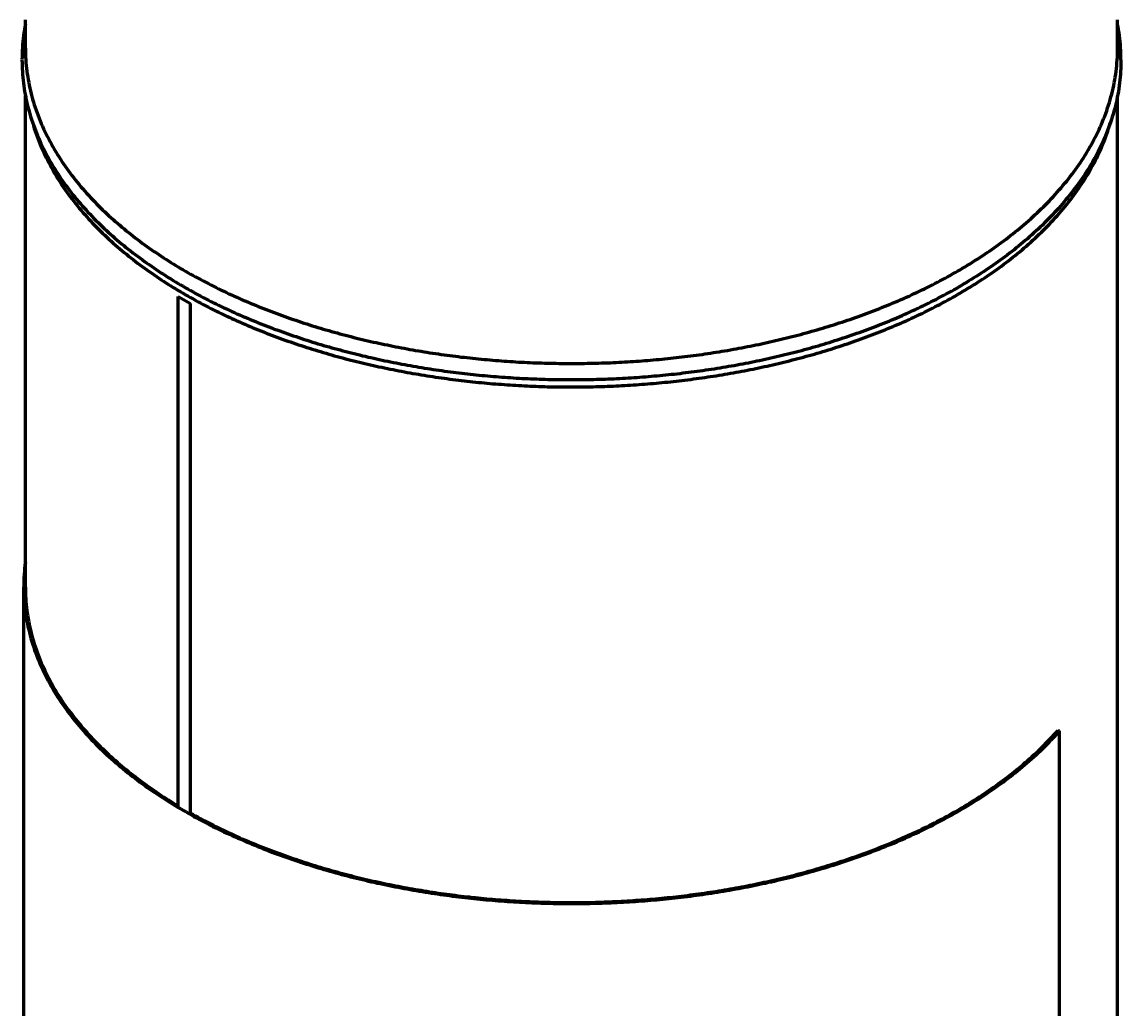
# Model space of a CAD drawing. Header units: millimetres. Extents: x 0 to 2208, y 0 to 420.
# Drawn here: x 183.67 to 202.79, y 69.67 to 86.84 of the extents above; entities that cross this region are included whole.
import ezdxf

# ---------------------------------------------------------------- set-up
doc = ezdxf.new("R2010")
doc.units = ezdxf.units.MM
doc.layers.add('01-VISIBLE', color=7, linetype='CONTINUOUS', lineweight=70)

msp = doc.modelspace()

# ---------------------------------------------------------------- linework, layer by layer
at = {"layer": '01-VISIBLE'}
for p, q in [((183.733, 86.38), (183.733, 86.87)), ((202.733, 86.38), (202.733, 86.87)), ((183.733, 77.004), (183.733, 85.552)), ((202.733, 59.428), (202.733, 85.552)), ((186.393, 73.173), (186.393, 82.063)), ((186.393, 82.063), (186.605, 81.941)), ((186.605, 73.051), (186.605, 81.941)), ((183.703, 61.382), (183.703, 77.004)), ((201.698, 74.514), (201.725, 74.506)), ((201.725, 58.884), (201.725, 74.506))]:
    msp.add_line(p, q, dxfattribs=at)
for points in [[(183.733, 86.8), (183.724, 86.749), (183.715, 86.697), (183.707, 86.645), (183.7, 86.593), (183.694, 86.542), (183.689, 86.489), (183.684, 86.437), (183.68, 86.385), (183.677, 86.333), (183.675, 86.281), (183.674, 86.228), (183.673, 86.176)], [(202.793, 86.176), (202.793, 86.228), (202.792, 86.281), (202.79, 86.333), (202.787, 86.385), (202.783, 86.437), (202.778, 86.489), (202.773, 86.541), (202.767, 86.593), (202.76, 86.645), (202.752, 86.697), (202.743, 86.748), (202.733, 86.8)], [(183.733, 86.38), (183.734, 86.33), (183.735, 86.28), (183.737, 86.23), (183.74, 86.18), (183.743, 86.13), (183.748, 86.08), (183.753, 86.031), (183.759, 85.981), (183.765, 85.931), (183.773, 85.882), (183.781, 85.832), (183.79, 85.783), (183.8, 85.734), (183.81, 85.685), (183.821, 85.636), (183.833, 85.588), (183.846, 85.539), (183.859, 85.491), (183.873, 85.443), (183.888, 85.395), (183.903, 85.348), (183.919, 85.3), (183.936, 85.253), (183.954, 85.206), (183.972, 85.16), (183.99, 85.113), (184.01, 85.067), (184.03, 85.021), (184.05, 84.976), (184.071, 84.93), (184.093, 84.885), (184.115, 84.84), (184.138, 84.796), (184.162, 84.752), (184.186, 84.708), (184.21, 84.664), (184.235, 84.621), (184.261, 84.578), (184.287, 84.535), (184.314, 84.493), (184.341, 84.451), (184.368, 84.409), (184.396, 84.367), (184.425, 84.326), (184.454, 84.285), (184.483, 84.245), (184.513, 84.205), (184.543, 84.165), (184.573, 84.125), (184.604, 84.086), (184.636, 84.047), (184.668, 84.008), (184.7, 83.97), (184.732, 83.932), (184.765, 83.894), (184.798, 83.857), (184.832, 83.82), (184.866, 83.783), (184.9, 83.747), (184.935, 83.71), (184.97, 83.675), (185.005, 83.639), (185.04, 83.604), (185.076, 83.569), (185.112, 83.534), (185.149, 83.5), (185.185, 83.466), (185.222, 83.432), (185.26, 83.399), (185.297, 83.366), (185.335, 83.333), (185.373, 83.3), (185.411, 83.268), (185.45, 83.236), (185.488, 83.204), (185.527, 83.173), (185.566, 83.142), (185.606, 83.111), (185.645, 83.08), (185.685, 83.05), (185.725, 83.02), (185.765, 82.99), (185.806, 82.961), (185.846, 82.931), (185.887, 82.902), (185.928, 82.874), (185.97, 82.845), (186.011, 82.817), (186.052, 82.789), (186.094, 82.762), (186.136, 82.734), (186.178, 82.707), (186.22, 82.68), (186.263, 82.654), (186.305, 82.627), (186.348, 82.601), (186.391, 82.575), (186.434, 82.55), (186.477, 82.524), (186.52, 82.499), (186.564, 82.474), (186.607, 82.45), (186.651, 82.425), (186.695, 82.401), (186.739, 82.377), (186.783, 82.354), (186.827, 82.33), (186.871, 82.307), (186.916, 82.284), (186.96, 82.261), (187.005, 82.239), (187.05, 82.216), (187.095, 82.194), (187.14, 82.172), (187.185, 82.151), (187.23, 82.129), (187.275, 82.108), (187.321, 82.087), (187.366, 82.066), (187.412, 82.046), (187.457, 82.026), (187.503, 82.005), (187.549, 81.986), (187.595, 81.966), (187.641, 81.946), (187.687, 81.927), (187.734, 81.908), (187.78, 81.889), (187.826, 81.87), (187.873, 81.852), (187.92, 81.834), (187.966, 81.816), (188.013, 81.798), (188.06, 81.78), (188.107, 81.763), (188.154, 81.745), (188.201, 81.728), (188.248, 81.711), (188.295, 81.695), (188.342, 81.678), (188.389, 81.662), (188.437, 81.646), (188.484, 81.63), (188.532, 81.614), (188.579, 81.599), (188.627, 81.583), (188.675, 81.568), (188.722, 81.553), (188.77, 81.538), (188.818, 81.524), (188.866, 81.509), (188.914, 81.495), (188.962, 81.481), (189.01, 81.467), (189.058, 81.453), (189.106, 81.44), (189.155, 81.427), (189.203, 81.413), (189.251, 81.4), (189.299, 81.388), (189.348, 81.375), (189.396, 81.363), (189.445, 81.35), (189.493, 81.338), (189.542, 81.326), (189.591, 81.315), (189.639, 81.303), (189.688, 81.292), (189.737, 81.28), (189.786, 81.269), (189.834, 81.258), (189.883, 81.248), (189.932, 81.237), (189.981, 81.227), (190.03, 81.217), (190.079, 81.206), (190.128, 81.197), (190.177, 81.187), (190.226, 81.177), (190.276, 81.168), (190.325, 81.159), (190.374, 81.15), (190.423, 81.141), (190.472, 81.132), (190.522, 81.123), (190.571, 81.115), (190.62, 81.107), (190.67, 81.099), (190.719, 81.091), (190.769, 81.083), (190.818, 81.076), (190.868, 81.068), (190.917, 81.061), (190.967, 81.054), (191.016, 81.047), (191.066, 81.04), (191.115, 81.033), (191.165, 81.027), (191.215, 81.021), (191.264, 81.014), (191.314, 81.008), (191.364, 81.003), (191.413, 80.997), (191.463, 80.991), (191.513, 80.986), (191.563, 80.981), (191.612, 80.976), (191.662, 80.971), (191.712, 80.966), (191.762, 80.962), (191.812, 80.957), (191.862, 80.953), (191.911, 80.949), (191.961, 80.945), (192.011, 80.941), (192.061, 80.937), (192.111, 80.934), (192.161, 80.93), (192.211, 80.927), (192.261, 80.924), (192.311, 80.921), (192.361, 80.919), (192.411, 80.916), (192.461, 80.913), (192.511, 80.911), (192.561, 80.909), (192.611, 80.907), (192.661, 80.905), (192.711, 80.904), (192.761, 80.902), (192.811, 80.901), (192.861, 80.9), (192.911, 80.898), (192.961, 80.898), (193.011, 80.897), (193.061, 80.896), (193.111, 80.896), (193.161, 80.895), (193.211, 80.895), (193.261, 80.895), (193.311, 80.895), (193.361, 80.896), (193.411, 80.896), (193.461, 80.897), (193.511, 80.898), (193.561, 80.899), (193.611, 80.9), (193.661, 80.901), (193.711, 80.902), (193.761, 80.904), (193.811, 80.905), (193.861, 80.907), (193.911, 80.909), (193.961, 80.911), (194.011, 80.914), (194.061, 80.916), (194.111, 80.919), (194.161, 80.922), (194.211, 80.924), (194.261, 80.927), (194.311, 80.931), (194.361, 80.934), (194.411, 80.938), (194.461, 80.941), (194.511, 80.945), (194.56, 80.949), (194.61, 80.953), (194.66, 80.958), (194.71, 80.962), (194.76, 80.967), (194.81, 80.971), (194.859, 80.976), (194.909, 80.981), (194.959, 80.987), (195.009, 80.992), (195.058, 80.997), (195.108, 81.003), (195.158, 81.009), (195.207, 81.015), (195.257, 81.021), (195.307, 81.028), (195.356, 81.034), (195.406, 81.041), (195.456, 81.047), (195.505, 81.054), (195.555, 81.062), (195.604, 81.069), (195.654, 81.076), (195.703, 81.084), (195.752, 81.092), (195.802, 81.1), (195.851, 81.108), (195.901, 81.116), (195.95, 81.124), (195.999, 81.133), (196.049, 81.142), (196.098, 81.151), (196.147, 81.16), (196.196, 81.169), (196.245, 81.178), (196.294, 81.188), (196.343, 81.198), (196.393, 81.207), (196.442, 81.217), (196.491, 81.228), (196.539, 81.238), (196.588, 81.249), (196.637, 81.259), (196.686, 81.27), (196.735, 81.281), (196.784, 81.293), (196.832, 81.304), (196.881, 81.316), (196.93, 81.327), (196.978, 81.339), (197.027, 81.352), (197.075, 81.364), (197.124, 81.376), (197.172, 81.389), (197.221, 81.402), (197.269, 81.415), (197.317, 81.428), (197.365, 81.441), (197.414, 81.455), (197.462, 81.468), (197.51, 81.482), (197.558, 81.496), (197.606, 81.511), (197.654, 81.525), (197.701, 81.54), (197.749, 81.555), (197.797, 81.57), (197.845, 81.585), (197.892, 81.6), (197.94, 81.616), (197.987, 81.631), (198.035, 81.647), (198.082, 81.663), (198.129, 81.68), (198.177, 81.696), (198.224, 81.713), (198.271, 81.73), (198.318, 81.747), (198.365, 81.764), (198.412, 81.782), (198.459, 81.799), (198.505, 81.817), (198.552, 81.835), (198.599, 81.854), (198.645, 81.872), (198.691, 81.891), (198.738, 81.91), (198.784, 81.929), (198.83, 81.948), (198.876, 81.968), (198.922, 81.987), (198.968, 82.007), (199.014, 82.027), (199.06, 82.048), (199.105, 82.068), (199.151, 82.089), (199.196, 82.11), (199.241, 82.131), (199.287, 82.153), (199.332, 82.175), (199.377, 82.196), (199.422, 82.219), (199.466, 82.241), (199.511, 82.263), (199.556, 82.286), (199.6, 82.309), (199.644, 82.332), (199.689, 82.356), (199.733, 82.38), (199.777, 82.404), (199.82, 82.428), (199.864, 82.452), (199.908, 82.477), (199.951, 82.502)], [(199.951, 82.502), (199.995, 82.527), (200.038, 82.553), (200.082, 82.579), (200.125, 82.605), (200.168, 82.631), (200.211, 82.658), (200.253, 82.685), (200.296, 82.712), (200.338, 82.739), (200.381, 82.767), (200.423, 82.795), (200.465, 82.823), (200.506, 82.851), (200.548, 82.88), (200.589, 82.909), (200.63, 82.938), (200.671, 82.968), (200.712, 82.998), (200.753, 83.028), (200.793, 83.058), (200.833, 83.089), (200.873, 83.12), (200.913, 83.151), (200.952, 83.183), (200.991, 83.214), (201.03, 83.246), (201.069, 83.279), (201.108, 83.312), (201.146, 83.344), (201.184, 83.378), (201.222, 83.411), (201.259, 83.445), (201.296, 83.479), (201.333, 83.514), (201.37, 83.549), (201.406, 83.584), (201.442, 83.619), (201.478, 83.655), (201.513, 83.691), (201.548, 83.727), (201.583, 83.764), (201.617, 83.801), (201.651, 83.838), (201.685, 83.875), (201.719, 83.913), (201.752, 83.952), (201.784, 83.99), (201.816, 84.029), (201.848, 84.068), (201.88, 84.108), (201.911, 84.147), (201.941, 84.188), (201.972, 84.228), (202.001, 84.269), (202.031, 84.31), (202.06, 84.351), (202.088, 84.393), (202.116, 84.435), (202.144, 84.477), (202.171, 84.52), (202.197, 84.563), (202.223, 84.606), (202.248, 84.65), (202.273, 84.694), (202.298, 84.738), (202.322, 84.783), (202.345, 84.827), (202.368, 84.873), (202.39, 84.918), (202.411, 84.964), (202.432, 85.01), (202.452, 85.056), (202.472, 85.102), (202.491, 85.149), (202.51, 85.196), (202.527, 85.243), (202.544, 85.291), (202.561, 85.339), (202.576, 85.387), (202.591, 85.435), (202.606, 85.483), (202.619, 85.532), (202.632, 85.581), (202.644, 85.63), (202.656, 85.679), (202.666, 85.728), (202.676, 85.778), (202.685, 85.828), (202.693, 85.877), (202.701, 85.927), (202.708, 85.977), (202.714, 86.027), (202.719, 86.078), (202.723, 86.128), (202.727, 86.178), (202.73, 86.229), (202.732, 86.279), (202.733, 86.33), (202.733, 86.38)], [(183.673, 86.176), (183.674, 86.126), (183.675, 86.076), (183.677, 86.026), (183.68, 85.976), (183.683, 85.926), (183.687, 85.876), (183.692, 85.826), (183.698, 85.776), (183.705, 85.726), (183.712, 85.677), (183.72, 85.627), (183.729, 85.578), (183.738, 85.529), (183.748, 85.48), (183.759, 85.431), (183.771, 85.382), (183.783, 85.334), (183.796, 85.285), (183.81, 85.237), (183.824, 85.189), (183.84, 85.141), (183.855, 85.094), (183.872, 85.046), (183.889, 84.999), (183.907, 84.952), (183.925, 84.906), (183.944, 84.859), (183.964, 84.813), (183.984, 84.767), (184.004, 84.722), (184.026, 84.676), (184.048, 84.631), (184.07, 84.587), (184.093, 84.542), (184.117, 84.498), (184.141, 84.454), (184.166, 84.41), (184.191, 84.367), (184.217, 84.324), (184.243, 84.281), (184.269, 84.239), (184.297, 84.197), (184.324, 84.155), (184.352, 84.113), (184.381, 84.072), (184.41, 84.031), (184.439, 83.991), (184.469, 83.95), (184.499, 83.91), (184.53, 83.871), (184.561, 83.831), (184.592, 83.792), (184.624, 83.754), (184.656, 83.715), (184.689, 83.677), (184.722, 83.639), (184.755, 83.602), (184.789, 83.565), (184.822, 83.528), (184.857, 83.491), (184.891, 83.455), (184.926, 83.419), (184.961, 83.383), (184.997, 83.348), (185.033, 83.313), (185.069, 83.278), (185.105, 83.244), (185.142, 83.209), (185.179, 83.176), (185.216, 83.142), (185.253, 83.109), (185.291, 83.076), (185.329, 83.043), (185.367, 83.011), (185.406, 82.978), (185.445, 82.947), (185.483, 82.915), (185.523, 82.884), (185.562, 82.853), (185.602, 82.822), (185.641, 82.792), (185.681, 82.761), (185.722, 82.731), (185.762, 82.702), (185.803, 82.672), (185.843, 82.643), (185.884, 82.615), (185.926, 82.586), (185.967, 82.558), (186.008, 82.53), (186.05, 82.502), (186.092, 82.474), (186.134, 82.447), (186.176, 82.42), (186.219, 82.393), (186.261, 82.367), (186.304, 82.34), (186.347, 82.314), (186.39, 82.289), (186.433, 82.263), (186.476, 82.238), (186.52, 82.213), (186.563, 82.188), (186.607, 82.164), (186.651, 82.139), (186.694, 82.115), (186.739, 82.091), (186.783, 82.068), (186.827, 82.044), (186.872, 82.021), (186.916, 81.998), (186.961, 81.975), (187.006, 81.953), (187.05, 81.931), (187.095, 81.909), (187.141, 81.887), (187.186, 81.865), (187.231, 81.844), (187.277, 81.823), (187.322, 81.802), (187.368, 81.781), (187.413, 81.761), (187.459, 81.74), (187.505, 81.72), (187.551, 81.7), (187.597, 81.681), (187.644, 81.661), (187.69, 81.642), (187.736, 81.623), (187.783, 81.604), (187.829, 81.586), (187.876, 81.567), (187.922, 81.549), (187.969, 81.531), (188.016, 81.513), (188.063, 81.495), (188.11, 81.478), (188.157, 81.461), (188.204, 81.444), (188.251, 81.427), (188.299, 81.41), (188.346, 81.394), (188.393, 81.378), (188.441, 81.362), (188.488, 81.346), (188.536, 81.33), (188.584, 81.314), (188.631, 81.299), (188.679, 81.284), (188.727, 81.269), (188.775, 81.254), (188.823, 81.24), (188.871, 81.225), (188.919, 81.211), (188.967, 81.197), (189.015, 81.183), (189.063, 81.17), (189.112, 81.156), (189.16, 81.143), (189.208, 81.13), (189.257, 81.117), (189.305, 81.104), (189.354, 81.091), (189.402, 81.079), (189.451, 81.067), (189.499, 81.055), (189.548, 81.043), (189.597, 81.031), (189.646, 81.02), (189.694, 81.008), (189.743, 80.997), (189.792, 80.986), (189.841, 80.975), (189.89, 80.964), (189.939, 80.954), (189.988, 80.944), (190.037, 80.933), (190.086, 80.923), (190.135, 80.914), (190.184, 80.904), (190.234, 80.894), (190.283, 80.885), (190.332, 80.876), (190.381, 80.867), (190.431, 80.858), (190.48, 80.849), (190.53, 80.841), (190.579, 80.832), (190.628, 80.824), (190.678, 80.816), (190.727, 80.808), (190.777, 80.8), (190.826, 80.793), (190.876, 80.786), (190.926, 80.778), (190.975, 80.771), (191.025, 80.764), (191.074, 80.758), (191.124, 80.751), (191.174, 80.744), (191.224, 80.738), (191.273, 80.732), (191.323, 80.726), (191.373, 80.72), (191.423, 80.715), (191.472, 80.709), (191.522, 80.704), (191.572, 80.699), (191.622, 80.694), (191.672, 80.689), (191.722, 80.684), (191.772, 80.679), (191.822, 80.675), (191.871, 80.671), (191.921, 80.667), (191.971, 80.663), (192.021, 80.659), (192.071, 80.655), (192.121, 80.652), (192.171, 80.649), (192.221, 80.645), (192.271, 80.642), (192.321, 80.64), (192.371, 80.637), (192.422, 80.634), (192.472, 80.632), (192.522, 80.63), (192.572, 80.628), (192.622, 80.626), (192.672, 80.624), (192.722, 80.622), (192.772, 80.621), (192.822, 80.619), (192.872, 80.618), (192.922, 80.617), (192.972, 80.616), (193.023, 80.616), (193.073, 80.615), (193.123, 80.615), (193.173, 80.614), (193.223, 80.614), (193.273, 80.614), (193.323, 80.614), (193.373, 80.615), (193.423, 80.615), (193.474, 80.616), (193.524, 80.617), (193.574, 80.618), (193.624, 80.619), (193.674, 80.62), (193.724, 80.622), (193.774, 80.623), (193.824, 80.625), (193.874, 80.627), (193.924, 80.629), (193.974, 80.631), (194.025, 80.633), (194.075, 80.636), (194.125, 80.638), (194.175, 80.641), (194.225, 80.644), (194.275, 80.647), (194.325, 80.651), (194.375, 80.654), (194.425, 80.657), (194.475, 80.661), (194.525, 80.665), (194.575, 80.669), (194.625, 80.673), (194.674, 80.678), (194.724, 80.682), (194.774, 80.687), (194.824, 80.692), (194.874, 80.697), (194.924, 80.702), (194.974, 80.707), (195.024, 80.712), (195.073, 80.718), (195.123, 80.724), (195.173, 80.73), (195.223, 80.736), (195.272, 80.742), (195.322, 80.748), (195.372, 80.755), (195.421, 80.761), (195.471, 80.768), (195.521, 80.775), (195.57, 80.782), (195.62, 80.79), (195.669, 80.797), (195.719, 80.805), (195.768, 80.813), (195.818, 80.821), (195.867, 80.829), (195.917, 80.837), (195.966, 80.846), (196.016, 80.854), (196.065, 80.863), (196.114, 80.872), (196.163, 80.881), (196.213, 80.89), (196.262, 80.9), (196.311, 80.909), (196.36, 80.919), (196.409, 80.929), (196.458, 80.939), (196.507, 80.95), (196.556, 80.96), (196.605, 80.971), (196.654, 80.981), (196.703, 80.992), (196.752, 81.004), (196.801, 81.015), (196.85, 81.026), (196.899, 81.038), (196.947, 81.05), (196.996, 81.062), (197.044, 81.074), (197.093, 81.086), (197.142, 81.099), (197.19, 81.111), (197.238, 81.124), (197.287, 81.137), (197.335, 81.151), (197.383, 81.164), (197.432, 81.178), (197.48, 81.191), (197.528, 81.205), (197.576, 81.219), (197.624, 81.234), (197.672, 81.248), (197.72, 81.263), (197.768, 81.278), (197.816, 81.293), (197.863, 81.308), (197.911, 81.323), (197.959, 81.339), (198.006, 81.355), (198.054, 81.371), (198.101, 81.387), (198.149, 81.403), (198.196, 81.42), (198.243, 81.437), (198.29, 81.454), (198.337, 81.471), (198.384, 81.488), (198.431, 81.506), (198.478, 81.523), (198.525, 81.541), (198.572, 81.56), (198.618, 81.578), (198.665, 81.596), (198.711, 81.615), (198.758, 81.634), (198.804, 81.653), (198.85, 81.673), (198.896, 81.692), (198.943, 81.712), (198.988, 81.732), (199.034, 81.752), (199.08, 81.773), (199.126, 81.793), (199.171, 81.814), (199.217, 81.835), (199.262, 81.856), (199.307, 81.878), (199.353, 81.9), (199.398, 81.921), (199.443, 81.944), (199.487, 81.966), (199.532, 81.989), (199.577, 82.011), (199.621, 82.035), (199.666, 82.058), (199.71, 82.081), (199.754, 82.105), (199.798, 82.129), (199.842, 82.153), (199.886, 82.178), (199.929, 82.202), (199.973, 82.227)], [(202.793, 86.176), (202.793, 86.126), (202.792, 86.075), (202.79, 86.025), (202.787, 85.975), (202.784, 85.925), (202.78, 85.875), (202.775, 85.824), (202.769, 85.774), (202.762, 85.725), (202.755, 85.675), (202.747, 85.625), (202.738, 85.576), (202.728, 85.526), (202.718, 85.477), (202.707, 85.428), (202.695, 85.379), (202.683, 85.33), (202.67, 85.282), (202.656, 85.233), (202.641, 85.185), (202.626, 85.137), (202.61, 85.089), (202.594, 85.042), (202.576, 84.994), (202.559, 84.947), (202.54, 84.901), (202.521, 84.854), (202.501, 84.808), (202.481, 84.762), (202.46, 84.716), (202.438, 84.671), (202.416, 84.625), (202.394, 84.58), (202.37, 84.536), (202.347, 84.491), (202.322, 84.447), (202.297, 84.404), (202.272, 84.36), (202.246, 84.317), (202.22, 84.274), (202.193, 84.232), (202.166, 84.189), (202.138, 84.147), (202.11, 84.106), (202.081, 84.064), (202.052, 84.023), (202.022, 83.983), (201.992, 83.942), (201.962, 83.902), (201.931, 83.862), (201.9, 83.823), (201.868, 83.784), (201.836, 83.745), (201.803, 83.707), (201.771, 83.668), (201.738, 83.63), (201.704, 83.593), (201.67, 83.556), (201.636, 83.519), (201.602, 83.482), (201.567, 83.446), (201.532, 83.41), (201.496, 83.374), (201.461, 83.339), (201.425, 83.303), (201.388, 83.269), (201.352, 83.234), (201.315, 83.2), (201.278, 83.166), (201.24, 83.132), (201.202, 83.099), (201.164, 83.066), (201.126, 83.033), (201.088, 83.001), (201.049, 82.968), (201.01, 82.937), (200.971, 82.905), (200.932, 82.874), (200.892, 82.843), (200.852, 82.812), (200.812, 82.781), (200.772, 82.751), (200.732, 82.721), (200.691, 82.692), (200.65, 82.662), (200.609, 82.633), (200.568, 82.604), (200.526, 82.576), (200.485, 82.547), (200.443, 82.519), (200.401, 82.491), (200.359, 82.464), (200.317, 82.437), (200.274, 82.41), (200.232, 82.383), (200.189, 82.356), (200.146, 82.33), (200.103, 82.304), (200.06, 82.278), (200.016, 82.253), (199.973, 82.227)], [(183.86, 85.081), (183.874, 85.033), (183.888, 84.985), (183.904, 84.938), (183.92, 84.89), (183.937, 84.843), (183.954, 84.796), (183.972, 84.75), (183.991, 84.703), (184.01, 84.657), (184.03, 84.611), (184.051, 84.566), (184.072, 84.52), (184.094, 84.475), (184.116, 84.431), (184.139, 84.386), (184.163, 84.342), (184.187, 84.298), (184.211, 84.255), (184.236, 84.211), (184.262, 84.168), (184.288, 84.126), (184.315, 84.083), (184.342, 84.041), (184.369, 83.999), (184.397, 83.958), (184.426, 83.917), (184.455, 83.876), (184.484, 83.835), (184.514, 83.795), (184.544, 83.755), (184.574, 83.716), (184.605, 83.676), (184.637, 83.638), (184.669, 83.599), (184.701, 83.561), (184.733, 83.523), (184.766, 83.485), (184.8, 83.447), (184.833, 83.41), (184.867, 83.374), (184.901, 83.337), (184.936, 83.301), (184.971, 83.265), (185.006, 83.23), (185.042, 83.194), (185.077, 83.16), (185.114, 83.125), (185.15, 83.091), (185.187, 83.057), (185.224, 83.023), (185.261, 82.989), (185.298, 82.956), (185.336, 82.923), (185.374, 82.891), (185.412, 82.859), (185.451, 82.827), (185.489, 82.795), (185.528, 82.764), (185.568, 82.732), (185.607, 82.702), (185.647, 82.671), (185.686, 82.641), (185.726, 82.611), (185.767, 82.581), (185.807, 82.551), (185.848, 82.522), (185.888, 82.493), (185.93, 82.465), (185.971, 82.436), (186.012, 82.408), (186.054, 82.38), (186.095, 82.353), (186.137, 82.325), (186.179, 82.298), (186.221, 82.271), (186.264, 82.245), (186.306, 82.218), (186.349, 82.192), (186.392, 82.166), (186.435, 82.141), (186.478, 82.116), (186.521, 82.09), (186.565, 82.066), (186.608, 82.041), (186.652, 82.017), (186.696, 81.992), (186.74, 81.968), (186.784, 81.945), (186.828, 81.921), (186.872, 81.898), (186.917, 81.875), (186.961, 81.852), (187.006, 81.83), (187.051, 81.808), (187.096, 81.786), (187.141, 81.764), (187.186, 81.742), (187.231, 81.721), (187.276, 81.699), (187.322, 81.678), (187.367, 81.658), (187.413, 81.637), (187.459, 81.617), (187.504, 81.597), (187.55, 81.577), (187.596, 81.557), (187.642, 81.538), (187.689, 81.518), (187.735, 81.499), (187.781, 81.48), (187.828, 81.462), (187.874, 81.443), (187.921, 81.425), (187.967, 81.407), (188.014, 81.389), (188.061, 81.371), (188.108, 81.354), (188.155, 81.337), (188.202, 81.32), (188.249, 81.303), (188.296, 81.286), (188.343, 81.27), (188.391, 81.253), (188.438, 81.237), (188.485, 81.221), (188.533, 81.206), (188.58, 81.19), (188.628, 81.175), (188.676, 81.16), (188.723, 81.145), (188.771, 81.13), (188.819, 81.115), (188.867, 81.101), (188.915, 81.087), (188.963, 81.072), (189.011, 81.059), (189.059, 81.045), (189.107, 81.031), (189.156, 81.018), (189.204, 81.005), (189.252, 80.992), (189.301, 80.979), (189.349, 80.967), (189.397, 80.954), (189.446, 80.942), (189.494, 80.93), (189.543, 80.918), (189.592, 80.906), (189.64, 80.895), (189.689, 80.883), (189.738, 80.872), (189.787, 80.861), (189.835, 80.85), (189.884, 80.839), (189.933, 80.829), (189.982, 80.818), (190.031, 80.808), (190.08, 80.798), (190.129, 80.788), (190.178, 80.778), (190.227, 80.769), (190.277, 80.76), (190.326, 80.75), (190.375, 80.741), (190.424, 80.732), (190.473, 80.724), (190.523, 80.715), (190.572, 80.707), (190.621, 80.698), (190.671, 80.69), (190.72, 80.682), (190.77, 80.675), (190.819, 80.667), (190.869, 80.66), (190.918, 80.652), (190.968, 80.645), (191.017, 80.638), (191.067, 80.632), (191.116, 80.625), (191.166, 80.619), (191.216, 80.612), (191.265, 80.606), (191.315, 80.6), (191.365, 80.594), (191.414, 80.589), (191.464, 80.583), (191.514, 80.578), (191.563, 80.572), (191.613, 80.567), (191.663, 80.563), (191.713, 80.558), (191.763, 80.553), (191.812, 80.549), (191.862, 80.544), (191.912, 80.54), (191.962, 80.536), (192.012, 80.533), (192.062, 80.529), (192.112, 80.525), (192.162, 80.522), (192.212, 80.519), (192.262, 80.516), (192.311, 80.513), (192.361, 80.51), (192.411, 80.508), (192.461, 80.505), (192.511, 80.503), (192.561, 80.501), (192.611, 80.499), (192.661, 80.497), (192.711, 80.495), (192.761, 80.494), (192.811, 80.492), (192.861, 80.491), (192.911, 80.49), (192.961, 80.489), (193.011, 80.489), (193.061, 80.488), (193.112, 80.488), (193.162, 80.487), (193.212, 80.487), (193.262, 80.487), (193.312, 80.487), (193.362, 80.488), (193.412, 80.488), (193.462, 80.489), (193.512, 80.489), (193.562, 80.49), (193.612, 80.491), (193.662, 80.493), (193.712, 80.494), (193.762, 80.496), (193.812, 80.497), (193.862, 80.499), (193.912, 80.501), (193.962, 80.503), (194.012, 80.505), (194.062, 80.508), (194.112, 80.511), (194.162, 80.513), (194.212, 80.516), (194.262, 80.519), (194.311, 80.522), (194.361, 80.526), (194.411, 80.529), (194.461, 80.533), (194.511, 80.537), (194.561, 80.541), (194.611, 80.545), (194.661, 80.549), (194.711, 80.554), (194.76, 80.558), (194.81, 80.563), (194.86, 80.568), (194.91, 80.573), (194.959, 80.578), (195.009, 80.584), (195.059, 80.589), (195.109, 80.595), (195.158, 80.601), (195.208, 80.607), (195.258, 80.613), (195.307, 80.619), (195.357, 80.626), (195.406, 80.632), (195.456, 80.639), (195.506, 80.646), (195.555, 80.653), (195.605, 80.661), (195.654, 80.668), (195.704, 80.676), (195.753, 80.683), (195.802, 80.691), (195.852, 80.699), (195.901, 80.708), (195.95, 80.716), (196, 80.725), (196.049, 80.733), (196.098, 80.742), (196.147, 80.751), (196.197, 80.761), (196.246, 80.77), (196.295, 80.78), (196.344, 80.789), (196.393, 80.799), (196.442, 80.809), (196.491, 80.82), (196.54, 80.83), (196.589, 80.841), (196.638, 80.851), (196.686, 80.862), (196.735, 80.873), (196.784, 80.885), (196.833, 80.896), (196.881, 80.908), (196.93, 80.919), (196.979, 80.931), (197.027, 80.943), (197.076, 80.956), (197.124, 80.968), (197.172, 80.981), (197.221, 80.994), (197.269, 81.007), (197.317, 81.02), (197.366, 81.033), (197.414, 81.047), (197.462, 81.06), (197.51, 81.074), (197.558, 81.088), (197.606, 81.103), (197.654, 81.117), (197.702, 81.132), (197.749, 81.146), (197.797, 81.161), (197.845, 81.177), (197.892, 81.192), (197.94, 81.207), (197.988, 81.223), (198.035, 81.239), (198.082, 81.255), (198.13, 81.272), (198.177, 81.288), (198.224, 81.305), (198.271, 81.322), (198.318, 81.339), (198.365, 81.356), (198.412, 81.374), (198.459, 81.391), (198.505, 81.409), (198.552, 81.427), (198.599, 81.445), (198.645, 81.464), (198.692, 81.483), (198.738, 81.502), (198.784, 81.521), (198.83, 81.54), (198.876, 81.559), (198.922, 81.579), (198.968, 81.599), (199.014, 81.619), (199.06, 81.64), (199.105, 81.66), (199.151, 81.681), (199.196, 81.702), (199.242, 81.723), (199.287, 81.745), (199.332, 81.766), (199.377, 81.788), (199.422, 81.81), (199.467, 81.833), (199.511, 81.855), (199.556, 81.878), (199.6, 81.901), (199.644, 81.924), (199.689, 81.948), (199.733, 81.971), (199.777, 81.995), (199.82, 82.02), (199.864, 82.044), (199.908, 82.069), (199.951, 82.094)], [(199.951, 82.094), (199.995, 82.119), (200.038, 82.145), (200.082, 82.171), (200.125, 82.197), (200.168, 82.223), (200.211, 82.25), (200.254, 82.277), (200.297, 82.304), (200.339, 82.331), (200.381, 82.359), (200.423, 82.387), (200.465, 82.415), (200.507, 82.444), (200.549, 82.473), (200.59, 82.502), (200.631, 82.531), (200.672, 82.561), (200.713, 82.59), (200.754, 82.621), (200.794, 82.651), (200.834, 82.682), (200.874, 82.713), (200.914, 82.744), (200.954, 82.776), (200.993, 82.807), (201.032, 82.84), (201.071, 82.872), (201.109, 82.905), (201.148, 82.938), (201.186, 82.971), (201.223, 83.005), (201.261, 83.039), (201.298, 83.073), (201.335, 83.107), (201.372, 83.142), (201.408, 83.177), (201.444, 83.213), (201.48, 83.249), (201.515, 83.285), (201.55, 83.321), (201.585, 83.358), (201.62, 83.395), (201.654, 83.432), (201.688, 83.47), (201.721, 83.508), (201.754, 83.546), (201.787, 83.585), (201.819, 83.624), (201.851, 83.663), (201.882, 83.703), (201.913, 83.742), (201.944, 83.783), (201.974, 83.823), (202.004, 83.864), (202.033, 83.905), (202.062, 83.947), (202.091, 83.989), (202.119, 84.031), (202.146, 84.073), (202.173, 84.116), (202.2, 84.159), (202.226, 84.202), (202.251, 84.246), (202.276, 84.29), (202.3, 84.334), (202.324, 84.379), (202.347, 84.424), (202.37, 84.469), (202.392, 84.515), (202.414, 84.561), (202.434, 84.607), (202.455, 84.653), (202.474, 84.7), (202.493, 84.746), (202.512, 84.794), (202.529, 84.841), (202.546, 84.889), (202.563, 84.936), (202.578, 84.985), (202.593, 85.033), (202.607, 85.081)], [(183.733, 77.44), (183.726, 77.386), (183.72, 77.332), (183.715, 77.277), (183.711, 77.223), (183.708, 77.168), (183.705, 77.113), (183.704, 77.059), (183.703, 77.004)], [(183.703, 77.004), (183.704, 76.951), (183.705, 76.898), (183.708, 76.845), (183.711, 76.791), (183.715, 76.738), (183.719, 76.686), (183.725, 76.633), (183.732, 76.58), (183.739, 76.527), (183.748, 76.475), (183.757, 76.422), (183.767, 76.37), (183.778, 76.318), (183.79, 76.266), (183.802, 76.215), (183.815, 76.163), (183.83, 76.112), (183.845, 76.061), (183.86, 76.01), (183.877, 75.959), (183.894, 75.909), (183.912, 75.859), (183.931, 75.809), (183.95, 75.76), (183.971, 75.711), (183.991, 75.662), (184.013, 75.613), (184.035, 75.565), (184.058, 75.517), (184.082, 75.469), (184.106, 75.422), (184.131, 75.375), (184.156, 75.328), (184.182, 75.282), (184.209, 75.236), (184.236, 75.19), (184.264, 75.145), (184.292, 75.1), (184.321, 75.055), (184.351, 75.011), (184.381, 74.967), (184.411, 74.923), (184.442, 74.88), (184.474, 74.837), (184.506, 74.795), (184.538, 74.752), (184.571, 74.711), (184.604, 74.669), (184.638, 74.628), (184.672, 74.587), (184.707, 74.547), (184.742, 74.507), (184.777, 74.467), (184.813, 74.428), (184.849, 74.389), (184.885, 74.35), (184.922, 74.312), (184.959, 74.274), (184.997, 74.236), (185.035, 74.199), (185.073, 74.162), (185.112, 74.125), (185.151, 74.089), (185.19, 74.053), (185.229, 74.018), (185.269, 73.982), (185.309, 73.947), (185.35, 73.913), (185.39, 73.879), (185.431, 73.845), (185.472, 73.811), (185.514, 73.778), (185.556, 73.745), (185.598, 73.712), (185.64, 73.68), (185.682, 73.648), (185.725, 73.616), (185.768, 73.584), (185.811, 73.553), (185.854, 73.522), (185.898, 73.492), (185.941, 73.462), (185.985, 73.432), (186.03, 73.402), (186.074, 73.373), (186.118, 73.344), (186.163, 73.315), (186.208, 73.286), (186.253, 73.258), (186.298, 73.23), (186.344, 73.203), (186.389, 73.175), (186.435, 73.148), (186.481, 73.121), (186.527, 73.095), (186.574, 73.069), (186.62, 73.043), (186.666, 73.017), (186.713, 72.991), (186.76, 72.966), (186.807, 72.941), (186.854, 72.917), (186.901, 72.892), (186.949, 72.868), (186.996, 72.844), (187.044, 72.82), (187.092, 72.797), (187.139, 72.774), (187.187, 72.751), (187.236, 72.728), (187.284, 72.706), (187.332, 72.684), (187.381, 72.662), (187.429, 72.64), (187.478, 72.619), (187.527, 72.598), (187.575, 72.577), (187.624, 72.556), (187.674, 72.535), (187.723, 72.515), (187.772, 72.495), (187.821, 72.475), (187.871, 72.456), (187.92, 72.436), (187.97, 72.417), (188.02, 72.398), (188.069, 72.38), (188.119, 72.361), (188.169, 72.343), (188.219, 72.325), (188.269, 72.307), (188.32, 72.29), (188.37, 72.272), (188.42, 72.255), (188.471, 72.238), (188.521, 72.222), (188.572, 72.205), (188.622, 72.189), (188.673, 72.173), (188.724, 72.157), (188.775, 72.141), (188.826, 72.126), (188.876, 72.111), (188.927, 72.096), (188.979, 72.081), (189.03, 72.066), (189.081, 72.052), (189.132, 72.038), (189.183, 72.023), (189.235, 72.01), (189.286, 71.996), (189.338, 71.983), (189.389, 71.969), (189.441, 71.956), (189.492, 71.944), (189.544, 71.931), (189.596, 71.919), (189.647, 71.906), (189.699, 71.894), (189.751, 71.882), (189.803, 71.871), (189.855, 71.859), (189.907, 71.848), (189.959, 71.837), (190.011, 71.826), (190.063, 71.815), (190.115, 71.805), (190.167, 71.794), (190.219, 71.784), (190.272, 71.774), (190.324, 71.765), (190.376, 71.755), (190.429, 71.746), (190.481, 71.736), (190.533, 71.727), (190.586, 71.718), (190.638, 71.71), (190.691, 71.701), (190.743, 71.693), (190.796, 71.685), (190.849, 71.677), (190.901, 71.669), (190.954, 71.662), (191.006, 71.654), (191.059, 71.647), (191.112, 71.64), (191.165, 71.633), (191.217, 71.626), (191.27, 71.62), (191.323, 71.614), (191.376, 71.607), (191.429, 71.601), (191.481, 71.596), (191.534, 71.59), (191.587, 71.585), (191.64, 71.579), (191.693, 71.574), (191.746, 71.569), (191.799, 71.565), (191.852, 71.56), (191.905, 71.556), (191.958, 71.551), (192.011, 71.547), (192.064, 71.543), (192.117, 71.54), (192.17, 71.536), (192.223, 71.533), (192.276, 71.53), (192.329, 71.527), (192.383, 71.524), (192.436, 71.521), (192.489, 71.519), (192.542, 71.516), (192.595, 71.514), (192.648, 71.512), (192.701, 71.51), (192.754, 71.509), (192.808, 71.507), (192.861, 71.506), (192.914, 71.505), (192.967, 71.504), (193.02, 71.503), (193.073, 71.503), (193.127, 71.502), (193.18, 71.502), (193.233, 71.502), (193.286, 71.502), (193.339, 71.502), (193.393, 71.503), (193.446, 71.503), (193.499, 71.504), (193.552, 71.505), (193.605, 71.506), (193.658, 71.507), (193.712, 71.509), (193.765, 71.51), (193.818, 71.512), (193.871, 71.514), (193.924, 71.516), (193.977, 71.519), (194.03, 71.521), (194.084, 71.524), (194.137, 71.527), (194.19, 71.53), (194.243, 71.533), (194.296, 71.536), (194.349, 71.54), (194.402, 71.543), (194.455, 71.547), (194.508, 71.551), (194.561, 71.556), (194.614, 71.56), (194.667, 71.565), (194.72, 71.569), (194.773, 71.574), (194.826, 71.579), (194.879, 71.585), (194.932, 71.59), (194.985, 71.596), (195.037, 71.601), (195.09, 71.607), (195.143, 71.613), (195.196, 71.62), (195.249, 71.626), (195.301, 71.633), (195.354, 71.64), (195.407, 71.647), (195.46, 71.654), (195.512, 71.662), (195.565, 71.669), (195.618, 71.677), (195.67, 71.685), (195.723, 71.693), (195.775, 71.701), (195.828, 71.71), (195.88, 71.718), (195.933, 71.727), (195.985, 71.736), (196.037, 71.745), (196.09, 71.755), (196.142, 71.764), (196.194, 71.774), (196.247, 71.784), (196.299, 71.794), (196.351, 71.805), (196.403, 71.815), (196.455, 71.826), (196.507, 71.837), (196.559, 71.848), (196.611, 71.859), (196.663, 71.871), (196.715, 71.882), (196.767, 71.894), (196.819, 71.906), (196.87, 71.918), (196.922, 71.931), (196.974, 71.943), (197.025, 71.956), (197.077, 71.969), (197.128, 71.982), (197.18, 71.996), (197.231, 72.009), (197.283, 72.023), (197.334, 72.037), (197.385, 72.051), (197.436, 72.066), (197.488, 72.08), (197.539, 72.095), (197.59, 72.11), (197.641, 72.126), (197.691, 72.141), (197.742, 72.157), (197.793, 72.172), (197.844, 72.189), (197.894, 72.205), (197.945, 72.221), (197.995, 72.238), (198.046, 72.255), (198.096, 72.272), (198.146, 72.289), (198.197, 72.307), (198.247, 72.325), (198.297, 72.343), (198.347, 72.361), (198.397, 72.379), (198.446, 72.398), (198.496, 72.417), (198.546, 72.436), (198.595, 72.455), (198.645, 72.475), (198.694, 72.495), (198.743, 72.515), (198.793, 72.535), (198.842, 72.555), (198.891, 72.576), (198.94, 72.597), (198.988, 72.618), (199.037, 72.64), (199.086, 72.661), (199.134, 72.683), (199.182, 72.706), (199.231, 72.728), (199.279, 72.751), (199.327, 72.773), (199.375, 72.797), (199.422, 72.82), (199.47, 72.844), (199.517, 72.868), (199.565, 72.892), (199.612, 72.916), (199.659, 72.941), (199.706, 72.966), (199.753, 72.991), (199.8, 73.016), (199.846, 73.042), (199.893, 73.068), (199.939, 73.094), (199.985, 73.121), (200.031, 73.148), (200.077, 73.175), (200.122, 73.202), (200.168, 73.23), (200.213, 73.258), (200.258, 73.286), (200.303, 73.314), (200.348, 73.343), (200.392, 73.372), (200.437, 73.401), (200.481, 73.431), (200.525, 73.461), (200.568, 73.491), (200.612, 73.522), (200.655, 73.553), (200.698, 73.584), (200.741, 73.615), (200.784, 73.647), (200.826, 73.679), (200.869, 73.711), (200.911, 73.744), (200.952, 73.777), (200.994, 73.81), (201.035, 73.844), (201.076, 73.878), (201.117, 73.912), (201.157, 73.947), (201.197, 73.982), (201.237, 74.017), (201.276, 74.053), (201.316, 74.088), (201.354, 74.125), (201.393, 74.161), (201.431, 74.198), (201.469, 74.236), (201.507, 74.273), (201.544, 74.311), (201.581, 74.349), (201.617, 74.388), (201.654, 74.427), (201.689, 74.466), (201.725, 74.506)], [(183.733, 77.004), (183.734, 76.954), (183.735, 76.904), (183.737, 76.854), (183.74, 76.804), (183.743, 76.754), (183.748, 76.704), (183.753, 76.654), (183.759, 76.605), (183.765, 76.555), (183.773, 76.505), (183.781, 76.456), (183.79, 76.407), (183.8, 76.358), (183.81, 76.309), (183.821, 76.26), (183.833, 76.211), (183.846, 76.163), (183.859, 76.115), (183.873, 76.067), (183.888, 76.019), (183.903, 75.971), (183.92, 75.924), (183.936, 75.877), (183.954, 75.83), (183.972, 75.783), (183.991, 75.737), (184.01, 75.69), (184.03, 75.644), (184.051, 75.599), (184.072, 75.553), (184.094, 75.508), (184.116, 75.464), (184.139, 75.419), (184.162, 75.375), (184.186, 75.331), (184.211, 75.287), (184.236, 75.244), (184.261, 75.201), (184.288, 75.158), (184.314, 75.116), (184.341, 75.074), (184.369, 75.032), (184.397, 74.99), (184.425, 74.949), (184.454, 74.908), (184.484, 74.868), (184.513, 74.828), (184.544, 74.788), (184.574, 74.748), (184.605, 74.709), (184.637, 74.67), (184.669, 74.631), (184.701, 74.593), (184.733, 74.555), (184.766, 74.517), (184.799, 74.48), (184.833, 74.443), (184.867, 74.406), (184.901, 74.369), (184.936, 74.333), (184.971, 74.297), (185.006, 74.262), (185.042, 74.227), (185.078, 74.192), (185.114, 74.157), (185.15, 74.123), (185.187, 74.089), (185.224, 74.055), (185.261, 74.021), (185.299, 73.988), (185.336, 73.955), (185.374, 73.923), (185.413, 73.89), (185.451, 73.858), (185.49, 73.827), (185.529, 73.795), (185.568, 73.764), (185.607, 73.733), (185.647, 73.703), (185.687, 73.672), (185.727, 73.642), (185.767, 73.613), (185.808, 73.583), (185.848, 73.554), (185.889, 73.525), (185.93, 73.496), (185.971, 73.468), (186.013, 73.44), (186.054, 73.412), (186.096, 73.384), (186.138, 73.357), (186.18, 73.33), (186.222, 73.303), (186.265, 73.276), (186.307, 73.25), (186.35, 73.224), (186.393, 73.198)], [(186.605, 73.075), (186.649, 73.051), (186.693, 73.026), (186.736, 73.002), (186.78, 72.979), (186.825, 72.955), (186.869, 72.932), (186.913, 72.909), (186.958, 72.886), (187.003, 72.864), (187.047, 72.841), (187.092, 72.819), (187.137, 72.798), (187.182, 72.776), (187.227, 72.754), (187.273, 72.733), (187.318, 72.712), (187.364, 72.691), (187.409, 72.671), (187.455, 72.651), (187.501, 72.63), (187.547, 72.611), (187.592, 72.591), (187.639, 72.571), (187.685, 72.552), (187.731, 72.533), (187.777, 72.514), (187.824, 72.495), (187.87, 72.477), (187.917, 72.459), (187.963, 72.441), (188.01, 72.423), (188.057, 72.405), (188.104, 72.388), (188.151, 72.37), (188.198, 72.353), (188.245, 72.336), (188.292, 72.32), (188.339, 72.303), (188.386, 72.287), (188.434, 72.271), (188.481, 72.255), (188.529, 72.239), (188.576, 72.224), (188.624, 72.208), (188.671, 72.193), (188.719, 72.178), (188.767, 72.163), (188.815, 72.149), (188.863, 72.134), (188.91, 72.12), (188.958, 72.106), (189.006, 72.092), (189.055, 72.078), (189.103, 72.065), (189.151, 72.052), (189.199, 72.038), (189.247, 72.025), (189.296, 72.013), (189.344, 72), (189.393, 71.987), (189.441, 71.975), (189.49, 71.963), (189.538, 71.951), (189.587, 71.939), (189.635, 71.928), (189.684, 71.916), (189.733, 71.905), (189.782, 71.894), (189.83, 71.883), (189.879, 71.872), (189.928, 71.862), (189.977, 71.852), (190.026, 71.841), (190.075, 71.831), (190.124, 71.821), (190.173, 71.812), (190.222, 71.802), (190.271, 71.793), (190.321, 71.783), (190.37, 71.774), (190.419, 71.765), (190.468, 71.757), (190.517, 71.748), (190.567, 71.74), (190.616, 71.732), (190.665, 71.723), (190.715, 71.716), (190.764, 71.708), (190.814, 71.7), (190.863, 71.693), (190.913, 71.685), (190.962, 71.678), (191.012, 71.671), (191.061, 71.665), (191.111, 71.658), (191.16, 71.651), (191.21, 71.645), (191.26, 71.639), (191.309, 71.633), (191.359, 71.627), (191.409, 71.621), (191.458, 71.616), (191.508, 71.61), (191.558, 71.605), (191.607, 71.6), (191.657, 71.595), (191.707, 71.59), (191.757, 71.586), (191.807, 71.581), (191.856, 71.577), (191.906, 71.573), (191.956, 71.569), (192.006, 71.565), (192.056, 71.562), (192.106, 71.558), (192.156, 71.555), (192.206, 71.551), (192.255, 71.548), (192.305, 71.545), (192.355, 71.543), (192.405, 71.54), (192.455, 71.538), (192.505, 71.535), (192.555, 71.533), (192.605, 71.531), (192.655, 71.529), (192.705, 71.528), (192.755, 71.526), (192.805, 71.525), (192.855, 71.524), (192.905, 71.522), (192.955, 71.522), (193.005, 71.521), (193.055, 71.52), (193.105, 71.52), (193.155, 71.519), (193.205, 71.519), (193.255, 71.519), (193.305, 71.519), (193.355, 71.52), (193.405, 71.52), (193.455, 71.521), (193.505, 71.521), (193.555, 71.522), (193.605, 71.523), (193.655, 71.525), (193.705, 71.526), (193.755, 71.527), (193.805, 71.529), (193.855, 71.531), (193.905, 71.533), (193.955, 71.535), (194.005, 71.537), (194.055, 71.54), (194.105, 71.542), (194.155, 71.545), (194.205, 71.548), (194.255, 71.551), (194.305, 71.554), (194.354, 71.558), (194.404, 71.561), (194.454, 71.565), (194.504, 71.568), (194.554, 71.572), (194.604, 71.577), (194.654, 71.581), (194.703, 71.585), (194.753, 71.59), (194.803, 71.595), (194.853, 71.599), (194.903, 71.605), (194.952, 71.61), (195.002, 71.615), (195.052, 71.621), (195.101, 71.626), (195.151, 71.632), (195.201, 71.638), (195.25, 71.644), (195.3, 71.651), (195.35, 71.657), (195.399, 71.664), (195.449, 71.67), (195.498, 71.677), (195.548, 71.684), (195.597, 71.692), (195.647, 71.699), (195.696, 71.707), (195.746, 71.714), (195.795, 71.722), (195.844, 71.73), (195.894, 71.739), (195.943, 71.747), (195.992, 71.756), (196.041, 71.764), (196.091, 71.773), (196.14, 71.782), (196.189, 71.791), (196.238, 71.801), (196.287, 71.81), (196.336, 71.82), (196.385, 71.83), (196.434, 71.84), (196.483, 71.85), (196.532, 71.86), (196.581, 71.871), (196.63, 71.882), (196.679, 71.893), (196.727, 71.904), (196.776, 71.915), (196.825, 71.926), (196.874, 71.938), (196.922, 71.95), (196.971, 71.961), (197.019, 71.974), (197.068, 71.986), (197.116, 71.998), (197.165, 72.011), (197.213, 72.024), (197.261, 72.037), (197.31, 72.05), (197.358, 72.063), (197.406, 72.077), (197.454, 72.09), (197.502, 72.104), (197.55, 72.118), (197.598, 72.132), (197.646, 72.147), (197.694, 72.161), (197.741, 72.176), (197.789, 72.191), (197.837, 72.206), (197.884, 72.221), (197.932, 72.237), (197.98, 72.253), (198.027, 72.269), (198.074, 72.285), (198.122, 72.301), (198.169, 72.317), (198.216, 72.334), (198.263, 72.351), (198.31, 72.368), (198.357, 72.385), (198.404, 72.403), (198.451, 72.42), (198.497, 72.438), (198.544, 72.456), (198.591, 72.474), (198.637, 72.493), (198.683, 72.512), (198.73, 72.53), (198.776, 72.549), (198.822, 72.569), (198.868, 72.588), (198.914, 72.608), (198.96, 72.628), (199.006, 72.648), (199.052, 72.668), (199.097, 72.689), (199.143, 72.709), (199.188, 72.73), (199.233, 72.752), (199.279, 72.773), (199.324, 72.795), (199.369, 72.816), (199.414, 72.838), (199.458, 72.861), (199.503, 72.883), (199.548, 72.906), (199.592, 72.929), (199.636, 72.952), (199.681, 72.976), (199.725, 72.999), (199.769, 73.023), (199.812, 73.047), (199.856, 73.072), (199.9, 73.096), (199.943, 73.121), (199.986, 73.146), (200.029, 73.171), (200.072, 73.197), (200.115, 73.223), (200.158, 73.249), (200.2, 73.275), (200.243, 73.302), (200.285, 73.329), (200.327, 73.356), (200.369, 73.383), (200.411, 73.411), (200.452, 73.438), (200.494, 73.467), (200.535, 73.495), (200.576, 73.524), (200.617, 73.552), (200.657, 73.582), (200.698, 73.611), (200.738, 73.641), (200.778, 73.671), (200.818, 73.701), (200.857, 73.732), (200.897, 73.762), (200.936, 73.793), (200.975, 73.825), (201.013, 73.856), (201.052, 73.888), (201.09, 73.921), (201.128, 73.953), (201.166, 73.986), (201.203, 74.019), (201.241, 74.052), (201.278, 74.086), (201.314, 74.12), (201.351, 74.154), (201.387, 74.189), (201.423, 74.224), (201.458, 74.259), (201.493, 74.295), (201.528, 74.33), (201.563, 74.366), (201.597, 74.403), (201.631, 74.44), (201.665, 74.477), (201.698, 74.514)]]:
    msp.add_lwpolyline(points, dxfattribs=at)

doc.saveas('drawing.dxf')
